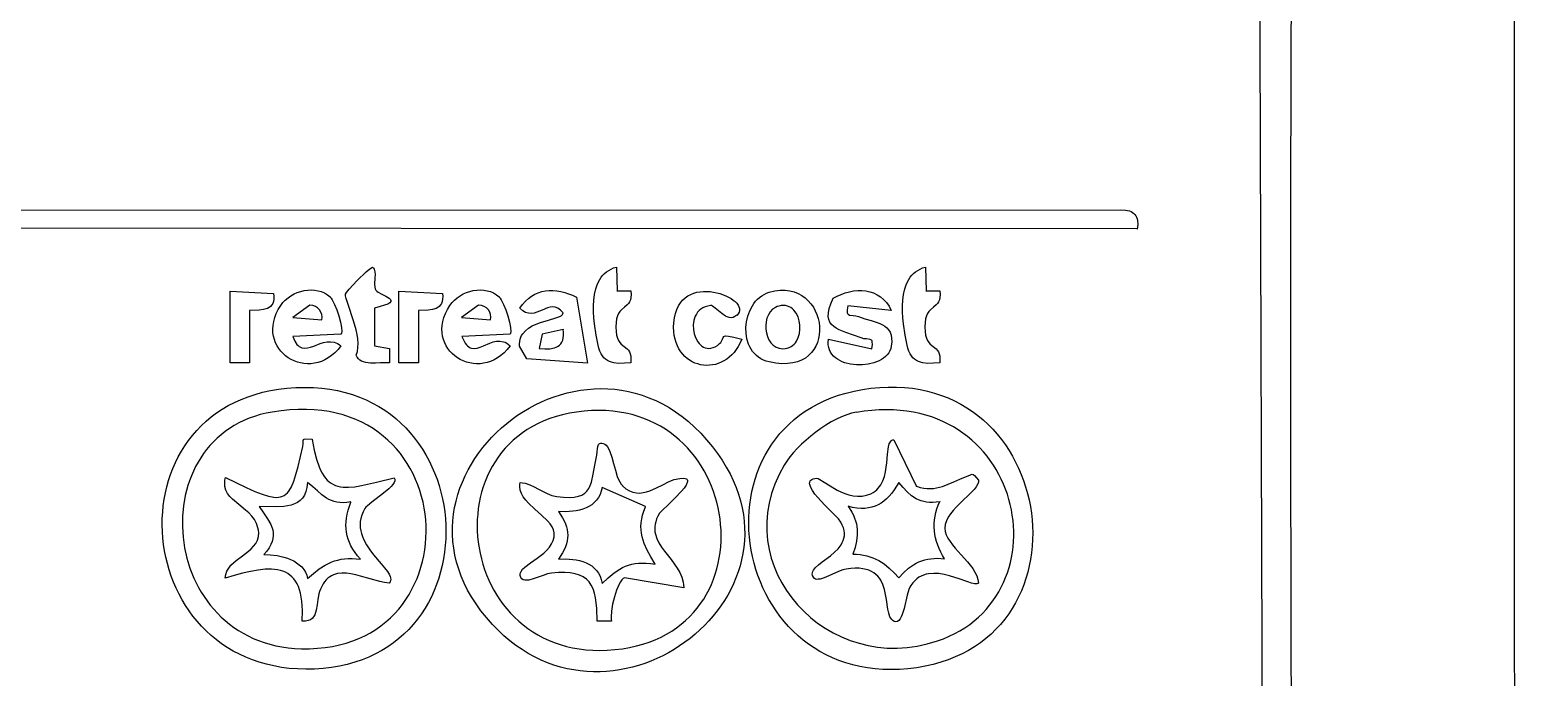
# Model space of a CAD drawing. Header units: millimetres. Extents: x 175 to 239, y 0 to 181.
# Drawn here: x 220.45 to 238.73, y 103.31 to 111.29 of the extents above; entities that cross this region are included whole.
import ezdxf

# ---------------------------------------------------------------- set-up
doc = ezdxf.new("R2010")
doc.units = ezdxf.units.MM
doc.layers.get('0').update_dxf_attribs({"linetype": 'CONTINUOUS'})

msp = doc.modelspace()

# ---------------------------------------------------------------- linework, layer by layer
at = {"color": 5}
for points in [[(235.371497, 177.207364), (235.639608, 96.170718), (235.012387, 96.174191), (234.384876, 96.174687), (233.129151, 96.170718), (231.872766, 96.16675), (231.244428, 96.167246), (230.616049, 96.170718), (230.605466, 96.167191), (227.399705, 96.189157), (224.191299, 96.205335), (220.981239, 96.216552), (217.770518, 96.223635), (211.35106, 96.228706), (204.940863, 96.227163), (198.261782, 96.228761), (191.58204, 96.229368), (188.242541, 96.224855), (184.903621, 96.21476), (181.565527, 96.197308), (178.228509, 96.170718), (178.468398, 170.197664)], [(177.946286, 95.821468), (235.960636, 95.870857), (235.982375, 95.916167), (236.000269, 95.962138), (236.014773, 96.008771), (236.026341, 96.056065), (236.042492, 96.152638), (236.052359, 96.251857), (236.072109, 96.545795), (236.085514, 96.841396), (236.093255, 97.138424), (236.096015, 97.43664), (236.094475, 97.735807), (236.089318, 98.035688), (236.070879, 98.636637), (236.020609, 99.836633), (235.99969, 100.431878), (235.992672, 100.727479), (235.988859, 101.021417), (235.985331, 101.024944), (235.97319, 103.779252), (235.969566, 106.533518), (235.97206, 109.287702), (235.978275, 112.041762)]]:
    msp.add_lwpolyline(points, dxfattribs=at)
at = {"color": 1}
msp.add_lwpolyline([(238.720772, 115.729246), (238.719805, 105.133013), (238.733006, 94.537355), (238.707827, 94.304386), (238.672381, 94.068417), (238.623811, 93.833105), (238.559256, 93.602105), (238.475858, 93.379074), (238.370756, 93.167667), (238.309173, 93.067466), (238.241092, 92.971542), (238.166156, 92.880353), (238.084006, 92.794355), (238.087006, 92.797355), (238.087006, 92.797355), (237.955977, 92.683794), (237.808272, 92.579433), (237.647465, 92.485501), (237.477131, 92.40323), (237.300844, 92.333849), (237.122178, 92.278589), (236.944707, 92.238681), (236.772006, 92.215355), (177.043006, 92.247355)], dxfattribs=at)
at = {"color": 5}
for points in [[(234.083857, 108.831922), (179.713704, 108.860145), (179.812482, 109.0577), (233.875718, 109.068284), (233.934285, 109.064777), (233.983095, 109.054118), (234.003893, 109.046041), (234.022314, 109.0361), (234.038378, 109.024267), (234.052107, 109.010516), (234.063521, 108.994823), (234.07264, 108.977161), (234.079485, 108.957504), (234.084078, 108.935827), (234.086586, 108.886307), (234.080329, 108.828395)], [(224.710544, 108.076977), (224.721392, 108.064522), (224.738291, 108.052242), (224.783691, 108.027919), (224.833638, 108.003431), (224.875027, 107.9782), (224.888417, 107.965124), (224.894754, 107.951645), (224.892398, 107.93769), (224.879712, 107.923188), (224.855058, 107.908066), (224.816798, 107.892251), (224.763293, 107.875672), (224.692905, 107.858255), (224.692905, 107.392588), (224.87635, 107.360838), (224.87635, 107.184449), (224.824329, 107.184635), (224.765776, 107.181969), (224.704081, 107.17955), (224.642635, 107.18048), (224.584826, 107.18786), (224.558345, 107.194937), (224.534045, 107.204789), (224.51235, 107.217804), (224.493682, 107.234368), (224.478467, 107.254871), (224.467127, 107.279699), (224.481823, 107.324182), (224.489445, 107.372469), (224.490855, 107.423814), (224.486916, 107.477475), (224.478492, 107.532707), (224.466445, 107.588766), (224.434937, 107.700387), (224.36642, 107.900809), (224.343221, 107.977704), (224.337407, 108.007717), (224.3366, 108.031116), (224.348389, 108.051298), (224.37998, 108.08938), (224.479916, 108.195599), (224.591096, 108.30248), (224.636743, 108.341389), (224.668211, 108.362728), (224.679771, 108.351148), (224.688261, 108.337723), (224.697646, 108.306228), (224.699589, 108.27002), (224.697315, 108.230877), (224.693016, 108.150895), (224.697439, 108.113613), (224.702705, 108.096426), (224.710544, 108.080505)], [(227.67388, 108.069922), (227.846741, 108.069922), (227.850495, 108.024816), (227.848987, 107.98788), (227.842912, 107.957859), (227.832961, 107.933496), (227.819826, 107.913536), (227.804201, 107.896723), (227.768248, 107.867515), (227.730641, 107.835827), (227.712949, 107.815914), (227.696921, 107.791613), (227.683249, 107.761669), (227.672626, 107.724826), (227.665744, 107.679829), (227.663297, 107.625422), (227.665667, 107.571015), (227.672337, 107.526024), (227.682644, 107.489197), (227.695929, 107.459285), (227.711528, 107.435037), (227.728781, 107.415202), (227.765602, 107.383769), (227.801101, 107.354981), (227.8167, 107.338453), (227.829984, 107.318835), (227.840292, 107.294876), (227.846962, 107.265326), (227.849332, 107.228934), (227.846741, 107.184449), (227.77057, 107.178365), (227.701055, 107.177449), (227.638568, 107.183891), (227.610076, 107.190556), (227.583481, 107.199883), (227.558828, 107.212145), (227.536166, 107.227616), (227.515539, 107.24657), (227.496995, 107.269281), (227.48058, 107.296023), (227.46634, 107.327069), (227.454323, 107.362694), (227.444574, 107.403171), (227.420417, 107.526299), (227.399485, 107.665219), (227.392062, 107.737992), (227.387647, 107.811581), (227.386974, 107.884943), (227.390776, 107.957033), (227.399786, 108.026808), (227.41474, 108.093225), (227.43637, 108.155238), (227.46541, 108.211805), (227.482939, 108.237719), (227.502595, 108.261881), (227.524471, 108.284159), (227.548658, 108.304423), (227.575247, 108.322542), (227.604332, 108.338386), (227.636003, 108.351825), (227.670352, 108.362728), (227.677408, 108.069922)], [(231.476827, 108.069922), (231.649689, 108.069922), (231.653442, 108.024816), (231.651935, 107.98788), (231.645859, 107.957859), (231.635908, 107.933496), (231.622774, 107.913536), (231.607148, 107.896723), (231.571195, 107.867515), (231.533589, 107.835827), (231.515896, 107.815914), (231.499868, 107.791613), (231.486196, 107.761669), (231.475573, 107.724826), (231.468692, 107.679829), (231.466244, 107.625422), (231.468614, 107.571015), (231.475284, 107.526024), (231.485592, 107.489197), (231.498876, 107.459285), (231.514475, 107.435037), (231.531728, 107.415202), (231.56855, 107.383769), (231.604048, 107.354981), (231.619647, 107.338453), (231.632932, 107.318835), (231.643239, 107.294876), (231.649909, 107.265326), (231.652279, 107.228934), (231.649689, 107.184449), (231.573517, 107.178365), (231.504002, 107.177449), (231.441515, 107.183891), (231.413023, 107.190556), (231.386428, 107.199883), (231.361776, 107.212145), (231.339113, 107.227616), (231.318486, 107.24657), (231.299942, 107.269281), (231.283527, 107.296023), (231.269288, 107.327069), (231.25727, 107.362694), (231.247522, 107.403171), (231.223365, 107.526299), (231.202432, 107.665219), (231.19501, 107.737992), (231.190595, 107.811581), (231.189921, 107.884943), (231.193723, 107.957033), (231.202734, 108.026808), (231.217687, 108.093225), (231.239317, 108.155238), (231.268358, 108.211805), (231.285886, 108.237719), (231.305542, 108.261881), (231.327418, 108.284159), (231.351605, 108.304423), (231.378195, 108.322542), (231.407279, 108.338386), (231.43895, 108.351825), (231.4733, 108.362728), (231.480355, 108.069922)], [(222.914904, 108.066394), (223.451127, 108.038172), (223.454232, 108.000953), (223.453152, 107.968457), (223.448166, 107.940364), (223.439551, 107.916353), (223.427588, 107.896105), (223.412555, 107.879298), (223.394732, 107.865612), (223.374397, 107.854727), (223.32731, 107.840079), (223.273525, 107.832789), (223.154793, 107.830033), (223.154793, 107.184449), (222.914904, 107.184449), (222.914904, 108.066394)], [(224.146099, 107.992311), (224.157992, 107.978402), (224.170959, 107.958432), (224.198796, 107.903841), (224.226963, 107.835607), (224.252815, 107.7608), (224.273706, 107.686489), (224.28699, 107.619744), (224.290022, 107.567633), (224.286866, 107.549275), (224.280155, 107.537227), (223.687488, 107.509005), (223.71143, 107.451654), (223.738131, 107.41053), (223.752449, 107.395413), (223.767375, 107.383586), (223.782882, 107.374792), (223.798944, 107.368776), (223.832621, 107.364052), (223.86819, 107.36737), (223.905434, 107.376682), (223.944134, 107.389942), (224.025039, 107.420121), (224.066809, 107.432947), (224.109168, 107.441536), (224.151899, 107.443841), (224.194786, 107.437815), (224.216219, 107.431039), (224.23761, 107.421413), (224.258931, 107.408681), (224.280155, 107.392588), (224.243487, 107.347468), (224.205095, 107.307908), (224.165238, 107.273745), (224.124175, 107.244814), (224.082166, 107.220949), (224.039472, 107.201987), (223.996351, 107.187762), (223.953064, 107.17811), (223.909869, 107.172866), (223.867028, 107.171865), (223.824798, 107.174943), (223.783441, 107.181934), (223.743215, 107.192675), (223.704381, 107.207), (223.667198, 107.224744), (223.631925, 107.245744), (223.598823, 107.269834), (223.568152, 107.29685), (223.540169, 107.326626), (223.515137, 107.358998), (223.493313, 107.393802), (223.474958, 107.430873), (223.460332, 107.470045), (223.449694, 107.511155), (223.443303, 107.554037), (223.44142, 107.598527), (223.444304, 107.644459), (223.452215, 107.691671), (223.465413, 107.739996), (223.484157, 107.78927), (223.508706, 107.839328), (223.539321, 107.890005), (223.565204, 107.924874), (223.594911, 107.956626), (223.627967, 107.985123), (223.663896, 108.010225), (223.702223, 108.031792), (223.742472, 108.049685), (223.784168, 108.063765), (223.826835, 108.073891), (223.869999, 108.079924), (223.913183, 108.081725), (223.955913, 108.079154), (223.997712, 108.072072), (224.038106, 108.060338), (224.076619, 108.043815), (224.112775, 108.022361), (224.146099, 107.995839)], [(224.992767, 108.066394), (225.528989, 108.038172), (225.532095, 108.000953), (225.531015, 107.968457), (225.526028, 107.940364), (225.517414, 107.916353), (225.505451, 107.896105), (225.490418, 107.879298), (225.472595, 107.865612), (225.45226, 107.854727), (225.405173, 107.840079), (225.351388, 107.832789), (225.232656, 107.830033), (225.232656, 107.184449), (224.992767, 107.184449), (224.992767, 108.066394)], [(226.22749, 107.992311), (226.239382, 107.978402), (226.25235, 107.958432), (226.280186, 107.903841), (226.308353, 107.835607), (226.334205, 107.7608), (226.355096, 107.686489), (226.368381, 107.619744), (226.371412, 107.567633), (226.368257, 107.549275), (226.361546, 107.537227), (225.768878, 107.509005), (225.795223, 107.449019), (225.809268, 107.425707), (225.823862, 107.406479), (225.838984, 107.391053), (225.85461, 107.379152), (225.870716, 107.370496), (225.88728, 107.364807), (225.921686, 107.36121), (225.957642, 107.36613), (225.994963, 107.377333), (226.033462, 107.392588), (226.11325, 107.426322), (226.154168, 107.440337), (226.195519, 107.449474), (226.237119, 107.451499), (226.278781, 107.444182), (226.299576, 107.436322), (226.320318, 107.425289), (226.340982, 107.410804), (226.361546, 107.392588), (226.324878, 107.347468), (226.286486, 107.307908), (226.246628, 107.273745), (226.205565, 107.244814), (226.163557, 107.220949), (226.120862, 107.201987), (226.077742, 107.187762), (226.034454, 107.17811), (225.99126, 107.172866), (225.948418, 107.171865), (225.906189, 107.174943), (225.864831, 107.181934), (225.824606, 107.192675), (225.785772, 107.207), (225.748588, 107.224744), (225.713316, 107.245744), (225.680214, 107.269834), (225.649542, 107.29685), (225.62156, 107.326626), (225.596527, 107.358998), (225.574704, 107.393802), (225.556349, 107.430873), (225.541722, 107.470045), (225.531084, 107.511155), (225.524694, 107.554037), (225.522811, 107.598527), (225.525695, 107.644459), (225.533606, 107.691671), (225.546803, 107.739996), (225.565547, 107.78927), (225.590097, 107.839328), (225.620712, 107.890005), (225.646595, 107.924874), (225.676302, 107.956626), (225.709358, 107.985123), (225.745286, 108.010225), (225.783613, 108.031792), (225.823862, 108.049685), (225.865558, 108.063765), (225.908226, 108.073891), (225.951389, 108.079924), (225.994574, 108.081725), (226.037303, 108.079154), (226.079103, 108.072072), (226.119496, 108.060338), (226.158009, 108.043815), (226.194166, 108.022361), (226.22749, 107.995839)], [(227.179991, 107.992311), (227.314046, 107.180921), (226.566157, 107.233838), (226.477962, 107.38906), (226.477008, 107.41942), (226.479295, 107.447723), (226.484614, 107.47406), (226.492756, 107.498525), (226.503509, 107.521209), (226.516665, 107.542206), (226.549345, 107.579505), (226.589114, 107.611161), (226.634294, 107.637913), (226.683205, 107.6605), (226.734167, 107.679661), (226.835529, 107.71066), (226.924943, 107.736822), (226.960971, 107.749937), (226.988974, 107.764059), (227.007272, 107.779928), (227.012256, 107.788749), (227.014185, 107.798283), (226.981848, 107.833838), (226.949624, 107.857001), (226.917462, 107.869519), (226.885311, 107.873138), (226.853118, 107.869605), (226.820832, 107.860667), (226.755775, 107.833561), (226.689726, 107.805793), (226.6562, 107.796028), (226.622271, 107.791337), (226.587887, 107.793468), (226.552997, 107.804167), (226.517548, 107.82518), (226.48149, 107.858255), (226.514372, 107.90251), (226.549414, 107.941427), (226.586461, 107.975124), (226.625357, 108.003721), (226.665949, 108.027336), (226.708081, 108.046089), (226.751598, 108.060097), (226.796345, 108.069481), (226.842166, 108.074358), (226.888907, 108.074848), (226.936414, 108.07107), (226.98453, 108.063142), (227.0331, 108.051183), (227.081971, 108.035312), (227.130986, 108.015649), (227.179991, 107.992311)], [(229.15202, 107.770061), (229.129229, 107.752882), (229.105952, 107.743092), (229.082365, 107.739814), (229.058644, 107.742169), (229.034964, 107.749278), (229.011501, 107.760263), (228.96593, 107.790345), (228.885121, 107.858365), (228.852696, 107.882247), (228.839093, 107.888581), (228.827464, 107.890005), (228.793105, 107.883573), (228.762069, 107.873729), (228.734268, 107.860761), (228.709614, 107.844957), (228.68802, 107.826606), (228.669396, 107.805995), (228.653656, 107.783412), (228.640712, 107.759146), (228.630476, 107.733485), (228.62286, 107.706717), (228.615136, 107.651012), (228.616838, 107.594335), (228.627263, 107.538991), (228.645708, 107.487285), (228.67147, 107.441522), (228.686876, 107.42159), (228.703847, 107.404007), (228.722297, 107.389062), (228.742136, 107.377044), (228.763278, 107.36824), (228.785634, 107.362938), (228.809116, 107.361426), (228.833638, 107.363994), (228.85911, 107.370928), (228.885445, 107.382516), (228.912556, 107.399048), (228.940353, 107.42081), (228.954488, 107.435125), (228.964469, 107.44884), (228.975851, 107.473727), (228.982273, 107.493984), (228.991506, 107.508123), (228.999605, 107.512433), (229.011322, 107.514655), (229.049494, 107.512092), (229.113793, 107.498945), (229.211992, 107.473727), (229.192403, 107.428217), (229.170163, 107.386263), (229.145495, 107.347843), (229.118623, 107.312937), (229.089769, 107.281525), (229.059156, 107.253585), (229.027008, 107.229097), (228.993545, 107.208041), (228.958993, 107.190395), (228.923573, 107.176139), (228.887508, 107.165253), (228.851022, 107.157715), (228.814336, 107.153505), (228.777675, 107.152603), (228.74126, 107.154987), (228.705315, 107.160636), (228.670062, 107.169532), (228.635725, 107.181652), (228.602525, 107.196975), (228.570687, 107.215482), (228.540433, 107.237152), (228.511985, 107.261964), (228.485567, 107.289897), (228.461402, 107.32093), (228.439712, 107.355043), (228.42072, 107.392216), (228.404648, 107.432427), (228.391721, 107.475656), (228.382161, 107.521883), (228.37619, 107.571085), (228.374031, 107.623244), (228.375908, 107.678338), (228.383111, 107.738785), (228.395205, 107.793275), (228.411812, 107.842032), (228.432553, 107.885278), (228.457047, 107.923238), (228.484917, 107.956135), (228.515783, 107.984193), (228.549266, 108.007635), (228.584986, 108.026684), (228.622564, 108.041564), (228.661622, 108.052498), (228.70178, 108.059711), (228.742659, 108.063425), (228.783879, 108.063864), (228.825062, 108.061251), (228.865829, 108.055811), (228.944595, 108.03734), (229.017144, 108.010239), (229.080444, 107.976296), (229.107677, 107.957318), (229.13146, 107.937299), (229.151413, 107.916465), (229.167159, 107.895037), (229.178316, 107.873239), (229.184507, 107.851296), (229.185352, 107.82943), (229.180472, 107.807865), (229.169488, 107.786825), (229.15202, 107.766533)], [(229.550659, 108.052283), (229.619324, 108.068797), (229.684372, 108.077033), (229.745723, 108.07754), (229.803295, 108.070866), (229.857007, 108.057559), (229.906777, 108.038168), (229.952524, 108.01324), (229.994167, 107.983326), (230.031624, 107.948972), (230.064814, 107.910728), (230.093655, 107.869142), (230.118067, 107.824762), (230.137967, 107.778136), (230.153274, 107.729814), (230.163907, 107.680343), (230.169785, 107.630272), (230.170825, 107.58015), (230.166948, 107.530524), (230.15807, 107.481943), (230.144112, 107.434956), (230.124991, 107.390111), (230.100626, 107.347956), (230.070936, 107.30904), (230.035839, 107.273911), (229.995254, 107.243118), (229.9491, 107.217209), (229.897295, 107.196733), (229.839758, 107.182237), (229.776407, 107.174271), (229.707161, 107.173382), (229.631939, 107.18012), (229.550659, 107.195032), (229.513644, 107.205261), (229.479307, 107.218612), (229.44762, 107.234881), (229.418553, 107.253861), (229.392079, 107.275347), (229.368166, 107.299135), (229.346787, 107.325017), (229.327913, 107.35279), (229.311514, 107.382248), (229.297561, 107.413185), (229.276877, 107.478674), (229.26563, 107.547616), (229.263586, 107.618366), (229.270513, 107.689282), (229.286179, 107.758719), (229.310351, 107.825036), (229.342796, 107.886588), (229.362048, 107.915063), (229.383282, 107.941732), (229.406467, 107.966387), (229.431576, 107.988824), (229.458578, 108.008838), (229.487446, 108.026223), (229.518149, 108.040773), (229.550659, 108.052283)], [(231.053494, 107.830033), (230.517271, 107.886477), (230.510147, 107.834704), (230.511869, 107.801039), (230.515712, 107.78973), (230.521364, 107.781429), (230.537556, 107.771824), (230.585732, 107.766423), (230.615567, 107.762523), (230.647799, 107.752422), (230.726726, 107.725667), (230.80495, 107.703088), (230.878793, 107.67993), (230.912921, 107.666648), (230.944573, 107.651439), (230.973291, 107.633708), (230.998613, 107.612861), (231.02008, 107.588303), (231.037233, 107.559441), (231.04961, 107.52568), (231.056753, 107.486426), (231.058201, 107.441084), (231.053494, 107.38906), (231.047042, 107.359306), (231.036484, 107.331565), (231.022117, 107.305844), (231.004236, 107.282152), (230.983138, 107.260496), (230.959119, 107.240883), (230.932477, 107.223322), (230.903508, 107.207821), (230.839773, 107.183026), (230.770286, 107.166562), (230.697419, 107.15849), (230.623545, 107.158873), (230.551036, 107.167771), (230.482262, 107.185248), (230.450017, 107.197223), (230.419596, 107.211366), (230.391296, 107.227684), (230.365411, 107.246185), (230.34224, 107.266878), (230.322078, 107.289769), (230.305222, 107.314867), (230.291968, 107.342179), (230.282614, 107.371714), (230.277455, 107.403478), (230.276788, 107.43748), (230.28091, 107.473727), (230.813605, 107.35731), (230.820874, 107.409083), (230.819503, 107.442749), (230.815874, 107.454057), (230.810442, 107.462358), (230.794643, 107.471963), (230.746632, 107.477365), (230.716322, 107.481265), (230.683077, 107.491366), (230.494616, 107.557016), (230.412147, 107.589903), (230.376259, 107.608803), (230.344851, 107.630272), (230.31861, 107.655007), (230.298225, 107.683706), (230.284382, 107.717065), (230.277768, 107.755784), (230.279071, 107.800559), (230.288978, 107.852088), (230.308177, 107.911069), (230.337354, 107.9782), (230.386325, 108.004712), (230.436421, 108.027251), (230.487283, 108.045645), (230.538548, 108.059724), (230.589854, 108.069318), (230.64084, 108.074256), (230.691143, 108.074367), (230.740403, 108.069481), (230.788257, 108.059427), (230.834344, 108.044035), (230.878302, 108.023135), (230.919769, 107.996555), (230.958383, 107.964126), (230.993783, 107.925676), (231.025607, 107.881035), (231.053494, 107.830033)], [(224.043794, 107.713616), (224.047701, 107.746668), (224.043959, 107.778935), (224.03319, 107.8093), (224.016013, 107.836647), (223.993048, 107.85986), (223.964915, 107.877823), (223.932235, 107.889419), (223.895627, 107.893533), (223.687488, 107.741838), (224.043794, 107.713616)], [(226.121657, 107.713616), (226.125563, 107.746668), (226.121822, 107.778935), (226.111053, 107.8093), (226.093875, 107.836647), (226.07091, 107.85986), (226.042778, 107.877823), (226.010097, 107.889419), (225.97349, 107.893533), (225.765351, 107.741838), (226.121657, 107.713616)], [(229.670604, 107.88295), (229.648608, 107.876165), (229.628254, 107.867163), (229.592421, 107.843145), (229.563006, 107.812171), (229.53991, 107.775518), (229.523037, 107.734461), (229.512288, 107.690279), (229.507564, 107.644246), (229.508767, 107.59764), (229.515799, 107.551737), (229.528562, 107.507813), (229.546958, 107.467144), (229.570889, 107.431008), (229.600256, 107.40068), (229.634961, 107.377436), (229.674906, 107.362555), (229.696813, 107.358648), (229.719993, 107.35731), (229.747745, 107.359038), (229.773466, 107.364066), (229.797168, 107.372158), (229.818867, 107.38308), (229.838576, 107.396595), (229.85631, 107.41247), (229.872083, 107.430468), (229.885909, 107.450355), (229.907776, 107.494856), (229.922027, 107.54409), (229.928774, 107.596176), (229.928132, 107.649234), (229.920213, 107.701383), (229.905132, 107.75074), (229.883003, 107.795427), (229.853938, 107.833561), (229.836841, 107.849582), (229.818052, 107.863261), (229.797587, 107.87436), (229.775459, 107.882646), (229.751682, 107.887883), (229.726271, 107.889836), (229.69924, 107.88827), (229.670604, 107.88295)], [(227.014185, 107.593672), (226.756657, 107.537227), (226.717851, 107.360838), (226.787739, 107.355801), (226.85097, 107.357586), (226.906181, 107.367721), (226.930353, 107.376399), (226.952008, 107.387737), (226.970976, 107.401929), (226.987086, 107.419164), (227.000168, 107.439633), (227.010051, 107.46353), (227.016565, 107.491043), (227.019539, 107.522365), (227.018802, 107.557687), (227.014185, 107.597199)], [(223.613405, 106.870477), (223.72557, 106.878615), (223.834517, 106.881314), (223.940238, 106.878742), (224.042725, 106.871067), (224.141969, 106.858455), (224.237961, 106.841074), (224.330693, 106.819093), (224.420157, 106.792679), (224.506344, 106.762), (224.589245, 106.727223), (224.668853, 106.688517), (224.745158, 106.646048), (224.818152, 106.599985), (224.887827, 106.550495), (224.954175, 106.497746), (225.017186, 106.441906), (225.076852, 106.383143), (225.133165, 106.321623), (225.186116, 106.257515), (225.235697, 106.190987), (225.281899, 106.122206), (225.324715, 106.05134), (225.364134, 105.978556), (225.40015, 105.904023), (225.432753, 105.827908), (225.461934, 105.750379), (225.487687, 105.671603), (225.510001, 105.591748), (225.528869, 105.510982), (225.544281, 105.429473), (225.556231, 105.347388), (225.564708, 105.264895), (225.569705, 105.182162), (225.571213, 105.099356), (225.569224, 105.016646), (225.563729, 104.934198), (225.554719, 104.852181), (225.542187, 104.770761), (225.526124, 104.690108), (225.50652, 104.610389), (225.483369, 104.531771), (225.456661, 104.454422), (225.426387, 104.378509), (225.39254, 104.304201), (225.355111, 104.231666), (225.314091, 104.16107), (225.269472, 104.092582), (225.221246, 104.026369), (225.169403, 103.962599), (225.113936, 103.90144), (225.054836, 103.843059), (224.992094, 103.787624), (224.925703, 103.735304), (224.855652, 103.686264), (224.781935, 103.640674), (224.704543, 103.598701), (224.623467, 103.560513), (224.538698, 103.526277), (224.450228, 103.496161), (224.35805, 103.470333), (224.262153, 103.44896), (224.16253, 103.43221), (224.059172, 103.420252), (223.952072, 103.413252), (223.846382, 103.411278), (223.743635, 103.414188), (223.643841, 103.421831), (223.547013, 103.434056), (223.453163, 103.450713), (223.362302, 103.471652), (223.274442, 103.496723), (223.189596, 103.525775), (223.107774, 103.558659), (223.028989, 103.595223), (222.953253, 103.635318), (222.880578, 103.678794), (222.810975, 103.725499), (222.744457, 103.775285), (222.681034, 103.828), (222.62072, 103.883494), (222.563526, 103.941617), (222.509464, 104.002219), (222.458545, 104.06515), (222.410782, 104.130258), (222.366186, 104.197395), (222.32477, 104.26641), (222.286545, 104.337152), (222.251523, 104.409471), (222.219716, 104.483217), (222.191135, 104.558239), (222.165794, 104.634388), (222.143703, 104.711514), (222.124874, 104.789465), (222.109319, 104.868091), (222.097051, 104.947243), (222.088081, 105.02677), (222.08242, 105.106522), (222.080081, 105.186348), (222.081076, 105.266099), (222.085417, 105.345624), (222.093114, 105.424772), (222.104181, 105.503394), (222.118629, 105.581339), (222.13647, 105.658457), (222.157716, 105.734597), (222.182379, 105.80961), (222.21047, 105.883345), (222.242001, 105.955652), (222.276985, 106.026381), (222.315433, 106.095381), (222.357358, 106.162502), (222.40277, 106.227594), (222.451681, 106.290506), (222.504105, 106.351089), (222.560052, 106.409191), (222.619534, 106.464664), (222.682564, 106.517356), (222.749153, 106.567117), (222.819313, 106.613797), (222.893055, 106.657246), (222.970393, 106.697313), (223.051337, 106.733848), (223.135899, 106.766701), (223.224092, 106.795722), (223.315927, 106.82076), (223.411416, 106.841666), (223.510572, 106.858288), (223.613405, 106.870477)], [(226.142823, 103.963585), (226.069511, 104.046828), (226.002613, 104.130788), (225.941998, 104.215354), (225.887531, 104.300417), (225.839081, 104.385867), (225.796515, 104.471593), (225.759699, 104.557485), (225.728502, 104.643434), (225.70279, 104.72933), (225.682431, 104.815061), (225.667292, 104.900519), (225.65724, 104.985594), (225.652143, 105.070174), (225.651867, 105.154151), (225.65628, 105.237413), (225.66525, 105.319852), (225.678643, 105.401356), (225.696327, 105.481817), (225.718169, 105.561123), (225.744036, 105.639165), (225.773796, 105.715833), (225.807315, 105.791016), (225.844462, 105.864605), (225.885102, 105.93649), (225.929105, 106.00656), (225.976336, 106.074705), (226.026663, 106.140816), (226.079954, 106.204783), (226.136075, 106.266494), (226.194894, 106.325841), (226.256278, 106.382713), (226.320094, 106.437001), (226.38621, 106.488593), (226.454493, 106.53738), (226.52481, 106.583252), (226.597028, 106.626099), (226.671015, 106.665811), (226.746638, 106.702278), (226.823764, 106.73539), (226.902261, 106.765036), (226.981995, 106.791107), (227.062834, 106.813492), (227.144645, 106.832082), (227.227295, 106.846767), (227.310653, 106.857435), (227.394584, 106.863979), (227.478956, 106.866286), (227.563637, 106.864248), (227.648493, 106.857754), (227.733393, 106.846694), (227.818202, 106.830958), (227.902789, 106.810436), (227.987021, 106.785018), (228.070765, 106.754595), (228.153888, 106.719054), (228.236258, 106.678288), (228.317741, 106.632186), (228.398205, 106.580637), (228.477518, 106.523532), (228.555546, 106.46076), (228.632157, 106.392213), (228.707218, 106.317778), (228.780596, 106.237347), (228.852159, 106.150809), (228.914717, 106.067628), (228.971503, 105.984168), (229.022634, 105.900518), (229.068228, 105.816768), (229.108404, 105.733006), (229.143281, 105.649321), (229.172975, 105.565801), (229.197606, 105.482536), (229.217291, 105.399614), (229.232149, 105.317123), (229.242298, 105.235153), (229.247856, 105.153792), (229.248941, 105.073129), (229.245672, 104.993253), (229.238167, 104.914252), (229.226544, 104.836215), (229.210922, 104.759231), (229.191417, 104.683389), (229.16815, 104.608777), (229.141237, 104.535485), (229.110797, 104.4636), (229.076949, 104.393212), (229.03981, 104.324409), (228.999499, 104.25728), (228.956133, 104.191914), (228.909832, 104.1284), (228.860713, 104.066826), (228.808895, 104.00728), (228.754496, 103.949853), (228.697633, 103.894632), (228.638426, 103.841707), (228.576992, 103.791165), (228.513449, 103.743096), (228.447917, 103.697589), (228.380512, 103.654732), (228.311354, 103.614613), (228.24056, 103.577323), (228.168249, 103.542949), (228.094539, 103.511579), (228.019547, 103.483304), (227.943393, 103.458212), (227.866195, 103.436391), (227.78807, 103.417929), (227.709137, 103.402917), (227.629514, 103.391443), (227.54932, 103.383594), (227.468672, 103.379461), (227.387689, 103.379131), (227.306489, 103.382694), (227.22519, 103.390239), (227.14391, 103.401853), (227.062768, 103.417626), (226.981881, 103.437647), (226.901369, 103.462003), (226.821349, 103.490785), (226.74194, 103.52408), (226.663259, 103.561978), (226.585424, 103.604567), (226.508555, 103.651936), (226.43277, 103.704174), (226.358185, 103.761369), (226.284921, 103.82361), (226.213094, 103.890986), (226.142823, 103.963585)], [(230.803021, 106.870477), (230.910629, 106.880797), (231.015486, 106.88574), (231.117573, 106.885466), (231.216867, 106.880137), (231.313347, 106.869913), (231.406993, 106.854958), (231.497781, 106.835432), (231.585692, 106.811496), (231.670704, 106.783313), (231.752796, 106.751044), (231.831946, 106.714849), (231.908133, 106.674891), (231.981336, 106.631332), (232.051533, 106.584332), (232.118703, 106.534053), (232.182824, 106.480657), (232.243877, 106.424305), (232.301838, 106.365158), (232.356687, 106.303379), (232.408402, 106.239128), (232.456963, 106.172567), (232.502348, 106.103858), (232.544535, 106.033162), (232.583503, 105.96064), (232.619231, 105.886454), (232.651698, 105.810766), (232.680882, 105.733737), (232.706762, 105.655528), (232.729316, 105.576302), (232.748524, 105.496218), (232.764364, 105.41544), (232.776814, 105.334128), (232.785854, 105.252444), (232.791462, 105.17055), (232.793617, 105.088606), (232.792297, 105.006775), (232.787481, 104.925218), (232.779148, 104.844096), (232.767276, 104.763571), (232.751844, 104.683804), (232.732832, 104.604957), (232.710216, 104.527191), (232.683977, 104.450669), (232.654093, 104.37555), (232.620542, 104.301998), (232.583304, 104.230172), (232.542357, 104.160236), (232.497679, 104.092349), (232.449249, 104.026675), (232.397047, 103.963374), (232.34105, 103.902607), (232.281237, 103.844537), (232.217587, 103.789324), (232.15008, 103.737131), (232.078692, 103.688118), (232.003404, 103.642447), (231.924193, 103.60028), (231.841039, 103.561778), (231.75392, 103.527103), (231.662814, 103.496416), (231.567702, 103.469879), (231.46856, 103.447653), (231.365368, 103.429899), (231.258105, 103.416779), (231.152924, 103.408989), (231.050386, 103.406352), (230.950513, 103.408713), (230.853328, 103.415917), (230.758855, 103.427811), (230.667115, 103.44424), (230.578132, 103.465049), (230.491929, 103.490084), (230.408527, 103.519191), (230.327951, 103.552214), (230.250222, 103.589), (230.175364, 103.629395), (230.103399, 103.673242), (230.03435, 103.720389), (229.96824, 103.770681), (229.905091, 103.823962), (229.844926, 103.88008), (229.787769, 103.938879), (229.733642, 104.000204), (229.682567, 104.063902), (229.634567, 104.129818), (229.589666, 104.197798), (229.547886, 104.267686), (229.509249, 104.339328), (229.473779, 104.412571), (229.441498, 104.48726), (229.412429, 104.563239), (229.386595, 104.640355), (229.364018, 104.718453), (229.344722, 104.797379), (229.328729, 104.876979), (229.316062, 104.957097), (229.306743, 105.037579), (229.300796, 105.118271), (229.298243, 105.199019), (229.299107, 105.279667), (229.30341, 105.360062), (229.311176, 105.440049), (229.322428, 105.519474), (229.337187, 105.598181), (229.355477, 105.676017), (229.377321, 105.752828), (229.402741, 105.828458), (229.43176, 105.902753), (229.464401, 105.975559), (229.500687, 106.046721), (229.54064, 106.116085), (229.584283, 106.183496), (229.63164, 106.248801), (229.682732, 106.311843), (229.737582, 106.37247), (229.796214, 106.430526), (229.858649, 106.485858), (229.924912, 106.538309), (229.995024, 106.587727), (230.069009, 106.633957), (230.146888, 106.676843), (230.228686, 106.716233), (230.314424, 106.751971), (230.404125, 106.783902), (230.497813, 106.811873), (230.59551, 106.835729), (230.697238, 106.855315), (230.803021, 106.870477)], [(223.433488, 106.577671), (223.358597, 106.563254), (223.286388, 106.545542), (223.216853, 106.524649), (223.149988, 106.500685), (223.085786, 106.473762), (223.02424, 106.443991), (222.965346, 106.411484), (222.909096, 106.376353), (222.855485, 106.338709), (222.804506, 106.298664), (222.756154, 106.256329), (222.710423, 106.211817), (222.667306, 106.165238), (222.626798, 106.116704), (222.588892, 106.066327), (222.553582, 106.014218), (222.520863, 105.960489), (222.490728, 105.905252), (222.463171, 105.848618), (222.438186, 105.790698), (222.415767, 105.731605), (222.395909, 105.67145), (222.378604, 105.610344), (222.363847, 105.548399), (222.341953, 105.42244), (222.330177, 105.294463), (222.328472, 105.165362), (222.336789, 105.036031), (222.35508, 104.90736), (222.383295, 104.780244), (222.421388, 104.655575), (222.469308, 104.534245), (222.496939, 104.475112), (222.527009, 104.417148), (222.559511, 104.360465), (222.59444, 104.305176), (222.63179, 104.25139), (222.671555, 104.199221), (222.713728, 104.148779), (222.758304, 104.100177), (222.805276, 104.053525), (222.854639, 104.008936), (222.906386, 103.96652), (222.960511, 103.92639), (223.017009, 103.888658), (223.075873, 103.853434), (223.137097, 103.82083), (223.200675, 103.790958), (223.266601, 103.76393), (223.334869, 103.739857), (223.405474, 103.718851), (223.478408, 103.701022), (223.553665, 103.686484), (223.631241, 103.675347), (223.711128, 103.667723), (223.793321, 103.663724), (223.893644, 103.66356), (223.990553, 103.668248), (224.084051, 103.677626), (224.174141, 103.691527), (224.260824, 103.709787), (224.344104, 103.732242), (224.423983, 103.758727), (224.500462, 103.789077), (224.573545, 103.823128), (224.643235, 103.860715), (224.709532, 103.901674), (224.772441, 103.945839), (224.831962, 103.993046), (224.8881, 104.043131), (224.940855, 104.095929), (224.990231, 104.151274), (225.03623, 104.209004), (225.078854, 104.268952), (225.118106, 104.330955), (225.153989, 104.394847), (225.186504, 104.460464), (225.215654, 104.527642), (225.241441, 104.596216), (225.263868, 104.66602), (225.282938, 104.736891), (225.298653, 104.808664), (225.311014, 104.881174), (225.320025, 104.954257), (225.325688, 105.027748), (225.328006, 105.101481), (225.326981, 105.175294), (225.322614, 105.24902), (225.31491, 105.322496), (225.303869, 105.395557), (225.289495, 105.468038), (225.27179, 105.539774), (225.250757, 105.610601), (225.226397, 105.680354), (225.198714, 105.748869), (225.167709, 105.81598), (225.133385, 105.881524), (225.095745, 105.945336), (225.054791, 106.00725), (225.010525, 106.067103), (224.962949, 106.124729), (224.912067, 106.179965), (224.857881, 106.232645), (224.800393, 106.282605), (224.739605, 106.32968), (224.67552, 106.373706), (224.60814, 106.414517), (224.537468, 106.45195), (224.463506, 106.485839), (224.386257, 106.51602), (224.305722, 106.542329), (224.221905, 106.5646), (224.134808, 106.582669), (224.044434, 106.596372), (223.950783, 106.605544), (223.85386, 106.610019), (223.753667, 106.609635), (223.650205, 106.604225), (223.543478, 106.593625), (223.433488, 106.577671)], [(227.179991, 106.577671), (227.092394, 106.563007), (227.008187, 106.544571), (226.927353, 106.522499), (226.849877, 106.496925), (226.775743, 106.467985), (226.704935, 106.435814), (226.637437, 106.400546), (226.573233, 106.362318), (226.512307, 106.321263), (226.454644, 106.277517), (226.400227, 106.231215), (226.349041, 106.182493), (226.301069, 106.131485), (226.256296, 106.078326), (226.214705, 106.023152), (226.176282, 105.966097), (226.14101, 105.907297), (226.108872, 105.846886), (226.079854, 105.785001), (226.053939, 105.721775), (226.031111, 105.657344), (226.011355, 105.591843), (225.994654, 105.525408), (225.980993, 105.458172), (225.970356, 105.390272), (225.962726, 105.321843), (225.958089, 105.253018), (225.956427, 105.183935), (225.957726, 105.114727), (225.961968, 105.04553), (225.969139, 104.976478), (225.979222, 104.907708), (225.992202, 104.839353), (226.008063, 104.77155), (226.026787, 104.704432), (226.048361, 104.638136), (226.072768, 104.572797), (226.099991, 104.508549), (226.130016, 104.445527), (226.162825, 104.383867), (226.198404, 104.323703), (226.236736, 104.265172), (226.277806, 104.208407), (226.321597, 104.153544), (226.368094, 104.100718), (226.41728, 104.050064), (226.46914, 104.001718), (226.523658, 103.955813), (226.580818, 103.912486), (226.640604, 103.871872), (226.703, 103.834105), (226.767991, 103.799321), (226.835559, 103.767654), (226.90569, 103.73924), (226.978368, 103.714214), (227.053576, 103.692711), (227.131299, 103.674866), (227.211521, 103.660814), (227.294226, 103.650691), (227.379397, 103.64463), (227.46702, 103.642769), (227.557078, 103.64524), (227.649555, 103.65218), (227.744436, 103.663724), (227.832012, 103.678541), (227.91616, 103.697104), (227.996896, 103.71928), (228.074239, 103.744935), (228.148207, 103.773934), (228.218817, 103.806143), (228.286087, 103.841428), (228.350036, 103.879656), (228.41068, 103.920692), (228.468038, 103.964401), (228.522128, 104.01065), (228.572967, 104.059305), (228.620574, 104.110231), (228.664965, 104.163295), (228.70616, 104.218362), (228.744175, 104.275298), (228.77903, 104.333969), (228.81074, 104.394241), (228.839326, 104.45598), (228.864803, 104.519052), (228.88719, 104.583322), (228.906506, 104.648656), (228.922767, 104.714921), (228.935992, 104.781982), (228.946198, 104.849706), (228.953403, 104.917957), (228.957626, 104.986602), (228.958883, 105.055507), (228.957194, 105.124537), (228.952575, 105.193559), (228.945045, 105.262439), (228.93462, 105.331041), (228.921321, 105.399233), (228.905163, 105.46688), (228.886165, 105.533848), (228.864345, 105.600003), (228.83972, 105.66521), (228.812309, 105.729336), (228.782129, 105.792247), (228.749198, 105.853807), (228.713535, 105.913884), (228.675156, 105.972344), (228.634079, 106.029051), (228.590323, 106.083872), (228.543906, 106.136673), (228.494845, 106.187319), (228.443157, 106.235677), (228.388862, 106.281613), (228.331976, 106.324992), (228.272518, 106.36568), (228.210505, 106.403543), (228.145956, 106.438447), (228.078887, 106.470257), (228.009318, 106.498841), (227.937265, 106.524063), (227.862747, 106.54579), (227.785782, 106.563887), (227.706386, 106.57822), (227.624579, 106.588656), (227.540378, 106.595059), (227.453801, 106.597296), (227.364865, 106.595234), (227.273589, 106.588736), (227.179991, 106.577671)], [(230.623104, 106.577671), (230.564829, 106.564489), (230.504166, 106.545142), (230.441705, 106.520163), (230.378034, 106.490083), (230.313743, 106.455434), (230.249422, 106.41675), (230.185658, 106.374562), (230.123042, 106.329403), (230.062161, 106.281805), (230.003607, 106.2323), (229.947967, 106.18142), (229.89583, 106.129698), (229.847787, 106.077666), (229.804425, 106.025856), (229.766334, 105.9748), (229.734104, 105.925031), (229.671144, 105.807961), (229.61961, 105.690486), (229.579147, 105.572963), (229.549398, 105.455754), (229.530008, 105.339216), (229.52062, 105.223709), (229.52088, 105.109593), (229.53043, 104.997225), (229.548914, 104.886966), (229.575978, 104.779175), (229.611265, 104.67421), (229.654419, 104.572431), (229.705084, 104.474197), (229.762904, 104.379867), (229.827524, 104.2898), (229.898587, 104.204356), (229.975737, 104.123894), (230.058619, 104.048772), (230.146877, 103.979351), (230.240154, 103.915988), (230.338095, 103.859043), (230.440345, 103.808876), (230.546546, 103.765846), (230.656343, 103.730311), (230.76938, 103.702631), (230.885301, 103.683165), (231.003751, 103.672272), (231.124373, 103.670311), (231.246812, 103.677642), (231.370711, 103.694623), (231.495714, 103.721614), (231.621466, 103.758974), (231.695301, 103.786103), (231.766004, 103.81615), (231.833587, 103.849), (231.898066, 103.884538), (231.959455, 103.922647), (232.017768, 103.963214), (232.073019, 104.006122), (232.125222, 104.051256), (232.174392, 104.098502), (232.220543, 104.147743), (232.263689, 104.198864), (232.303844, 104.251751), (232.341022, 104.306287), (232.375238, 104.362358), (232.406506, 104.419848), (232.43484, 104.478641), (232.460254, 104.538624), (232.482763, 104.599679), (232.502381, 104.661693), (232.519121, 104.724549), (232.532999, 104.788133), (232.544027, 104.852328), (232.552222, 104.91702), (232.557596, 104.982094), (232.560164, 105.047434), (232.55994, 105.112925), (232.556939, 105.178451), (232.551174, 105.243898), (232.54266, 105.309149), (232.531411, 105.37409), (232.517442, 105.438605), (232.500766, 105.50258), (232.481397, 105.565898), (232.45935, 105.628444), (232.43464, 105.690104), (232.407279, 105.750761), (232.377284, 105.810301), (232.344666, 105.868608), (232.309442, 105.925567), (232.271625, 105.981062), (232.23123, 106.034979), (232.188269, 106.087202), (232.142759, 106.137616), (232.094713, 106.186104), (232.044144, 106.232553), (231.991068, 106.276847), (231.935499, 106.31887), (231.877451, 106.358507), (231.816938, 106.395644), (231.753973, 106.430163), (231.688573, 106.461951), (231.62075, 106.490892), (231.550519, 106.516871), (231.477894, 106.539772), (231.402889, 106.55948), (231.325519, 106.575879), (231.245797, 106.588855), (231.163739, 106.598293), (231.079357, 106.604076), (230.992667, 106.606089), (230.903682, 106.604218), (230.812418, 106.598347), (230.718887, 106.58836), (230.623104, 106.574143)], [(223.923849, 106.239004), (223.949288, 106.107656), (223.978199, 105.995863), (224.010914, 105.902342), (224.028801, 105.862033), (224.047763, 105.825813), (224.067841, 105.793519), (224.089076, 105.764993), (224.111511, 105.740074), (224.135185, 105.718601), (224.160142, 105.700415), (224.186421, 105.685356), (224.214064, 105.673263), (224.243113, 105.663976), (224.273609, 105.657334), (224.305594, 105.653179), (224.374193, 105.651683), (224.449241, 105.658209), (224.531069, 105.671472), (224.716387, 105.713089), (224.932795, 105.766281), (224.939652, 105.75859), (224.943791, 105.750105), (224.944535, 105.730962), (224.936267, 105.709277), (224.920227, 105.685473), (224.897655, 105.659974), (224.869791, 105.633204), (224.803149, 105.577545), (224.660935, 105.469617), (224.605207, 105.424128), (224.585529, 105.404985), (224.572961, 105.388809), (224.551574, 105.3478), (224.535478, 105.307466), (224.524344, 105.267817), (224.517839, 105.228867), (224.515634, 105.190627), (224.517398, 105.15311), (224.5228, 105.116328), (224.531509, 105.080293), (224.543195, 105.045018), (224.557527, 105.010515), (224.592805, 104.943874), (224.634697, 104.880468), (224.680558, 104.820395), (224.773603, 104.710641), (224.815496, 104.661157), (224.850774, 104.615398), (224.876791, 104.573463), (224.8855, 104.553961), (224.890902, 104.535451), (224.892666, 104.517946), (224.890461, 104.501459), (224.883957, 104.486001), (224.872822, 104.471586), (224.816921, 104.478428), (224.75932, 104.490107), (224.640816, 104.522518), (224.520905, 104.557906), (224.461547, 104.573306), (224.403186, 104.585357), (224.346273, 104.592695), (224.291255, 104.593956), (224.238584, 104.587775), (224.188708, 104.572789), (224.16496, 104.561567), (224.142078, 104.547633), (224.120121, 104.530815), (224.099143, 104.510943), (224.079201, 104.487846), (224.060352, 104.461354), (224.042651, 104.431296), (224.026155, 104.397502), (224.015132, 104.368493), (224.006766, 104.337406), (223.995397, 104.271274), (223.986839, 104.203654), (223.975884, 104.139092), (223.967879, 104.10938), (223.957322, 104.082138), (223.94356, 104.057935), (223.925944, 104.037338), (223.903821, 104.020917), (223.876541, 104.00924), (223.843453, 104.002875), (223.803905, 104.002391), (223.806154, 104.134179), (223.803572, 104.193423), (223.798579, 104.248392), (223.791216, 104.299203), (223.781526, 104.345975), (223.769554, 104.388826), (223.755343, 104.427874), (223.738935, 104.463238), (223.720374, 104.495036), (223.699704, 104.523385), (223.676967, 104.548405), (223.652207, 104.570212), (223.625467, 104.588927), (223.59679, 104.604666), (223.566221, 104.617548), (223.533801, 104.627691), (223.499574, 104.635213), (223.425874, 104.642869), (223.345466, 104.641461), (223.258697, 104.631934), (223.165913, 104.615235), (223.06746, 104.592309), (222.963684, 104.564101), (222.854932, 104.531558), (222.861893, 104.577855), (222.876719, 104.619325), (222.898263, 104.656682), (222.925377, 104.690639), (222.956915, 104.721908), (222.99173, 104.751204), (223.066599, 104.806725), (223.140806, 104.862908), (223.174794, 104.89303), (223.205174, 104.925457), (223.230801, 104.960902), (223.250526, 105.000078), (223.263202, 105.043698), (223.267682, 105.092475), (223.264406, 105.123604), (223.258668, 105.152908), (223.240549, 105.206515), (223.214802, 105.254241), (223.182905, 105.297031), (223.146337, 105.335833), (223.106576, 105.37159), (223.023383, 105.437757), (222.945152, 105.503096), (222.911592, 105.53782), (222.883705, 105.575175), (222.862971, 105.616105), (222.850867, 105.661557), (222.848513, 105.686274), (222.84887, 105.712477), (222.852124, 105.740282), (222.85846, 105.769809), (223.114113, 105.647281), (223.218438, 105.601036), (223.308913, 105.565473), (223.386903, 105.541093), (223.453773, 105.528397), (223.483463, 105.526587), (223.510885, 105.527886), (223.536209, 105.532357), (223.559606, 105.540062), (223.581245, 105.551064), (223.601299, 105.565426), (223.619936, 105.58321), (223.637327, 105.604479), (223.669057, 105.657722), (223.697851, 105.725657), (223.725074, 105.808784), (223.75209, 105.907606), (223.81096, 106.154337), (223.815673, 106.18504), (223.816252, 106.208797), (223.816169, 106.226271), (223.818898, 106.238122), (223.82791, 106.245012), (223.846679, 106.247603), (223.927377, 106.242532)], [(231.363938, 105.663976), (231.409238, 105.649935), (231.452656, 105.640618), (231.49438, 105.635621), (231.534595, 105.634541), (231.573486, 105.636975), (231.611241, 105.64252), (231.684084, 105.66133), (231.754612, 105.687747), (231.824314, 105.718546), (231.894676, 105.750503), (231.967189, 105.780392), (232.018286, 105.802551), (232.034472, 105.809786), (232.047887, 105.812142), (232.061137, 105.807884), (232.076826, 105.795275), (232.125939, 105.738059), (232.125373, 105.712607), (232.115294, 105.685253), (232.097018, 105.656079), (232.071865, 105.62517), (232.006194, 105.558473), (231.928824, 105.485823), (231.850297, 105.407881), (231.813893, 105.367132), (231.781153, 105.325309), (231.753395, 105.282493), (231.731937, 105.238768), (231.718095, 105.194216), (231.713189, 105.14892), (231.717669, 105.106819), (231.730345, 105.065121), (231.75007, 105.023733), (231.775696, 104.982563), (231.806077, 104.941516), (231.840065, 104.900501), (231.914272, 104.81819), (231.989141, 104.734888), (232.023955, 104.692632), (232.055494, 104.649849), (232.082608, 104.606446), (232.104152, 104.56233), (232.118978, 104.517407), (232.125939, 104.471586), (232.117083, 104.465988), (232.105814, 104.462936), (232.076564, 104.463573), (232.039231, 104.471702), (231.99486, 104.485532), (231.889178, 104.523118), (231.767869, 104.561985), (231.703964, 104.577417), (231.639284, 104.587789), (231.574873, 104.591309), (231.511774, 104.586184), (231.481043, 104.579818), (231.451032, 104.570619), (231.421871, 104.558363), (231.39369, 104.542824), (231.366621, 104.523778), (231.340792, 104.501003), (231.316336, 104.474272), (231.293383, 104.443364), (231.280775, 104.420311), (231.269253, 104.391563), (231.248514, 104.321324), (231.209598, 104.160259), (231.187618, 104.086796), (231.175166, 104.05563), (231.161422, 104.029621), (231.146148, 104.009855), (231.129107, 103.997416), (231.11006, 103.993391), (231.088771, 103.998863), (231.072483, 104.009065), (231.058512, 104.022314), (231.046612, 104.038369), (231.036537, 104.056989), (231.020876, 104.100966), (231.009562, 104.152322), (230.992095, 104.269483), (230.982005, 104.331443), (230.968386, 104.393093), (230.949268, 104.45251), (230.922683, 104.507773), (230.905975, 104.533246), (230.886662, 104.556959), (230.864498, 104.578672), (230.839236, 104.598145), (230.810631, 104.615137), (230.778436, 104.629409), (230.742406, 104.64072), (230.702293, 104.648829), (230.657853, 104.653497), (230.608839, 104.654483), (230.555005, 104.651546), (230.496104, 104.644447), (230.455121, 104.633223), (230.403721, 104.612862), (230.286201, 104.561103), (230.228351, 104.53789), (230.17662, 104.521912), (230.15434, 104.517915), (230.135141, 104.517261), (230.119538, 104.520462), (230.108048, 104.52803), (230.09394, 104.545704), (230.085099, 104.563052), (230.081149, 104.580141), (230.081714, 104.597036), (230.086419, 104.613804), (230.094886, 104.630512), (230.121608, 104.664015), (230.158872, 104.698076), (230.203671, 104.733227), (230.30384, 104.80893), (230.353196, 104.850546), (230.398057, 104.895381), (230.435414, 104.943968), (230.450339, 104.969835), (230.46226, 104.996839), (230.470801, 105.025048), (230.475587, 105.054527), (230.476241, 105.085343), (230.472388, 105.117562), (230.463652, 105.151252), (230.449656, 105.186479), (230.430025, 105.223309), (230.404382, 105.261809), (230.308911, 105.356452), (230.229013, 105.436124), (230.148618, 105.524187), (230.113144, 105.568279), (230.083437, 105.610763), (230.06146, 105.650405), (230.049179, 105.685969), (230.047287, 105.701836), (230.048555, 105.716221), (230.053229, 105.728969), (230.061553, 105.739926), (230.073774, 105.748937), (230.090137, 105.755849), (230.110888, 105.760505), (230.136271, 105.762753), (230.151588, 105.759141), (230.172155, 105.74907), (230.227552, 105.714136), (230.299486, 105.667131), (230.384979, 105.617233), (230.431881, 105.594066), (230.481056, 105.573618), (230.532133, 105.557035), (230.58474, 105.545464), (230.638504, 105.540054), (230.693054, 105.54195), (230.748017, 105.552301), (230.803021, 105.572253), (230.829162, 105.58595), (230.852777, 105.601793), (230.874007, 105.619613), (230.892993, 105.63924), (230.924797, 105.683239), (230.949314, 105.732437), (230.967671, 105.785479), (230.980995, 105.841012), (230.990412, 105.897682), (230.997049, 105.954136), (231.006489, 106.060975), (231.018326, 106.150699), (231.02796, 106.185758), (231.041574, 106.212477), (231.050224, 106.222285), (231.060293, 106.229501), (231.071919, 106.233954), (231.085244, 106.235476), (231.363938, 105.660448)], [(227.744436, 105.667503), (227.787456, 105.632408), (227.830467, 105.607173), (227.873374, 105.590826), (227.916084, 105.582396), (227.958505, 105.580911), (228.000544, 105.5854), (228.042108, 105.594891), (228.083102, 105.608413), (228.163015, 105.643663), (228.239537, 105.683378), (228.311926, 105.719786), (228.346337, 105.734321), (228.379436, 105.745115), (228.451054, 105.759703), (228.500772, 105.762106), (228.518145, 105.759193), (228.530915, 105.753781), (228.539373, 105.746051), (228.543809, 105.736185), (228.544513, 105.724366), (228.541778, 105.710776), (228.527148, 105.67901), (228.502245, 105.642346), (228.469394, 105.602239), (228.389151, 105.517531), (228.305022, 105.436544), (228.23561, 105.370936), (228.199519, 105.332364), (228.180195, 105.296312), (228.16506, 105.261524), (228.153881, 105.227923), (228.146423, 105.195428), (228.142454, 105.163962), (228.14174, 105.133446), (228.144046, 105.1038), (228.149138, 105.074947), (228.166748, 105.0193), (228.192698, 104.965875), (228.225118, 104.914041), (228.262137, 104.863169), (228.342491, 104.761787), (228.382084, 104.710016), (228.418793, 104.656684), (228.450748, 104.601161), (228.476078, 104.542817), (228.492912, 104.48102), (228.497559, 104.44863), (228.499381, 104.415141), (227.76913, 104.535086), (227.752464, 104.526778), (227.735685, 104.51046), (227.719009, 104.487135), (227.702653, 104.457805), (227.671772, 104.385141), (227.644776, 104.300488), (227.623402, 104.211867), (227.609388, 104.127296), (227.604468, 104.054798), (227.605962, 104.025582), (227.61038, 104.002391), (227.433991, 104.002391), (227.428692, 104.159384), (227.422309, 104.228695), (227.412769, 104.291945), (227.39957, 104.349179), (227.382211, 104.400445), (227.360191, 104.445788), (227.333008, 104.485256), (227.300162, 104.518895), (227.26115, 104.546751), (227.215473, 104.568871), (227.162627, 104.585302), (227.102113, 104.596089), (227.033429, 104.60128), (226.956074, 104.600921), (226.869546, 104.595058), (226.822782, 104.584868), (226.767295, 104.565789), (226.646855, 104.522298), (226.590252, 104.508552), (226.564682, 104.506012), (226.541628, 104.507249), (226.521613, 104.512931), (226.505158, 104.523724), (226.492786, 104.540294), (226.485018, 104.563308), (226.483809, 104.57647), (226.485353, 104.58952), (226.495966, 104.615412), (226.515396, 104.641241), (226.542179, 104.667267), (226.611956, 104.720942), (226.693598, 104.778503), (226.775405, 104.842017), (226.812715, 104.876652), (226.845678, 104.913551), (226.872833, 104.952971), (226.892718, 104.995172), (226.903869, 105.040411), (226.905712, 105.064251), (226.904824, 105.088947), (226.896001, 105.127934), (226.878393, 105.16569), (226.853385, 105.202475), (226.822362, 105.238547), (226.74781, 105.309585), (226.665817, 105.380871), (226.587461, 105.454472), (226.55311, 105.492787), (226.523824, 105.532456), (226.500986, 105.573736), (226.485983, 105.616888), (226.480198, 105.662169), (226.481196, 105.685688), (226.485018, 105.709837), (226.516095, 105.707004), (226.545948, 105.701396), (226.602702, 105.683323), (226.656729, 105.658553), (226.709473, 105.630021), (226.816905, 105.573411), (226.874486, 105.551204), (226.936574, 105.536976), (227.019674, 105.527875), (227.091059, 105.525524), (227.151747, 105.529643), (227.202756, 105.539952), (227.245104, 105.556173), (227.279809, 105.578027), (227.307889, 105.605235), (227.330362, 105.637517), (227.348247, 105.674595), (227.36256, 105.71619), (227.384547, 105.811812), (227.404466, 105.922151), (227.430463, 106.044976), (227.434432, 106.092766), (227.436416, 106.122925), (227.441046, 106.152132), (227.450307, 106.176544), (227.457294, 106.18575), (227.466182, 106.192316), (227.47722, 106.19576), (227.490656, 106.195602), (227.506738, 106.191362), (227.525713, 106.182559), (227.544991, 106.168055), (227.562031, 106.14755), (227.57716, 106.121827), (227.590701, 106.091664), (227.614328, 106.021143), (227.635515, 105.942229), (227.656868, 105.861166), (227.680991, 105.784196), (227.694905, 105.749196), (227.710488, 105.717561), (227.728065, 105.69007), (227.747963, 105.667503)], [(224.4001, 105.473475), (224.351949, 105.465317), (224.307757, 105.461783), (224.2671, 105.462538), (224.229554, 105.467247), (224.194694, 105.475573), (224.162099, 105.48718), (224.131342, 105.501733), (224.102002, 105.518896), (224.045875, 105.559706), (223.990326, 105.606925), (223.931966, 105.657864), (223.867405, 105.709837), (223.861368, 105.649535), (223.848877, 105.597844), (223.830423, 105.55411), (223.806495, 105.517683), (223.777587, 105.487912), (223.744187, 105.464146), (223.706788, 105.445734), (223.66588, 105.432024), (223.621954, 105.422366), (223.575502, 105.416108), (223.476979, 105.411188), (223.27121, 105.413503), (223.328047, 105.336822), (223.377319, 105.264399), (223.415759, 105.19454), (223.429897, 105.160041), (223.440102, 105.125548), (223.445967, 105.090848), (223.447082, 105.05573), (223.44304, 105.019981), (223.433433, 104.98339), (223.417851, 104.945744), (223.395888, 104.906833), (223.367134, 104.866443), (223.331182, 104.824364), (223.409496, 104.821036), (223.49335, 104.810308), (223.578361, 104.791064), (223.619931, 104.777899), (223.660148, 104.762187), (223.698462, 104.743787), (223.734328, 104.722561), (223.767196, 104.698369), (223.796518, 104.671071), (223.821749, 104.640527), (223.842338, 104.606599), (223.85774, 104.569147), (223.867405, 104.52803), (223.941316, 104.591579), (224.013532, 104.646817), (224.085996, 104.693044), (224.160652, 104.729555), (224.199408, 104.743948), (224.239441, 104.755648), (224.280993, 104.764568), (224.324308, 104.77062), (224.369627, 104.773717), (224.417194, 104.773769), (224.467252, 104.77069), (224.520044, 104.764392), (224.484474, 104.807003), (224.453106, 104.848969), (224.425841, 104.890469), (224.40258, 104.931686), (224.383226, 104.972798), (224.367681, 105.013989), (224.355847, 105.055438), (224.347624, 105.097326), (224.342915, 105.139834), (224.341623, 105.183143), (224.343647, 105.227434), (224.348892, 105.272888), (224.357257, 105.319685), (224.368646, 105.368007), (224.4001, 105.469948)], [(231.649689, 105.473475), (231.604917, 105.467254), (231.563044, 105.464387), (231.523828, 105.464755), (231.487025, 105.468239), (231.452392, 105.47472), (231.419687, 105.484079), (231.388666, 105.496198), (231.359088, 105.510958), (231.303284, 105.547924), (231.250333, 105.594026), (231.198291, 105.648314), (231.145216, 105.709837), (231.087566, 105.618976), (231.057865, 105.578922), (231.027311, 105.542543), (230.995703, 105.509905), (230.962839, 105.481075), (230.928518, 105.456122), (230.892539, 105.435111), (230.854699, 105.41811), (230.814797, 105.405187), (230.772631, 105.396408), (230.728001, 105.39184), (230.680704, 105.391552), (230.630539, 105.395609), (230.577304, 105.40408), (230.520799, 105.417031), (230.568086, 105.343389), (230.586694, 105.307642), (230.602103, 105.272392), (230.614432, 105.237472), (230.6238, 105.202718), (230.630326, 105.167964), (230.634129, 105.133045), (230.634039, 105.062048), (230.624482, 104.988406), (230.606409, 104.910794), (230.580771, 104.827892), (230.625596, 104.82658), (230.668835, 104.82269), (230.710554, 104.816288), (230.750821, 104.807442), (230.827268, 104.782685), (230.898712, 104.748958), (230.965692, 104.706796), (231.028744, 104.656739), (231.088406, 104.599323), (231.145216, 104.535086), (231.203038, 104.599068), (231.263176, 104.653377), (231.32629, 104.697929), (231.35917, 104.71652), (231.393043, 104.732642), (231.42799, 104.746282), (231.464094, 104.757432), (231.501439, 104.766081), (231.540107, 104.772219), (231.621742, 104.776918), (231.709661, 104.771447), (231.684493, 104.812237), (231.661939, 104.853854), (231.642052, 104.896215), (231.624884, 104.939237), (231.610485, 104.982838), (231.598908, 105.026936), (231.590204, 105.071446), (231.584425, 105.116288), (231.581622, 105.161377), (231.581848, 105.206632), (231.585153, 105.251969), (231.59159, 105.297307), (231.601211, 105.342562), (231.614066, 105.387651), (231.630208, 105.432493), (231.649689, 105.477003)], [(228.026658, 105.413503), (227.493963, 105.649864), (227.483484, 105.603322), (227.468173, 105.561456), (227.448408, 105.524066), (227.424565, 105.490949), (227.397022, 105.461904), (227.366157, 105.43673), (227.332346, 105.415225), (227.295966, 105.397187), (227.257396, 105.382415), (227.217012, 105.370708), (227.175191, 105.361864), (227.132311, 105.355681), (227.044881, 105.350492), (226.957741, 105.353531), (227.007515, 105.275403), (227.02707, 105.237995), (227.043069, 105.201451), (227.055512, 105.165588), (227.064401, 105.130227), (227.069734, 105.095186), (227.071511, 105.060284), (227.069734, 105.025341), (227.064401, 104.990176), (227.055512, 104.954608), (227.043069, 104.918456), (227.02707, 104.88154), (227.007515, 104.843677), (226.957741, 104.764392), (227.044881, 104.768443), (227.132311, 104.76373), (227.175191, 104.757622), (227.217012, 104.748765), (227.257396, 104.736972), (227.295966, 104.722058), (227.332346, 104.703837), (227.366157, 104.682123), (227.397022, 104.656729), (227.424565, 104.62747), (227.448408, 104.594159), (227.468173, 104.556611), (227.483484, 104.514639), (227.493963, 104.468058), (227.5699, 104.537973), (227.641083, 104.596767), (227.710694, 104.644233), (227.745906, 104.663654), (227.781918, 104.680166), (227.81913, 104.693742), (227.857938, 104.704357), (227.898741, 104.711986), (227.941936, 104.716601), (227.987922, 104.718178), (228.037097, 104.716691), (228.089857, 104.712113), (228.146603, 104.704419), (228.095002, 104.793048), (228.049974, 104.877666), (228.013463, 104.960218), (227.999008, 105.001326), (227.987411, 105.042645), (227.978915, 105.08442), (227.973762, 105.126892), (227.972195, 105.170304), (227.974458, 105.2149), (227.980793, 105.260922), (227.991442, 105.308614), (228.00665, 105.358217), (228.026658, 105.409975)]]:
    msp.add_lwpolyline(points, close=True, dxfattribs=at)

doc.saveas('drawing.dxf')
